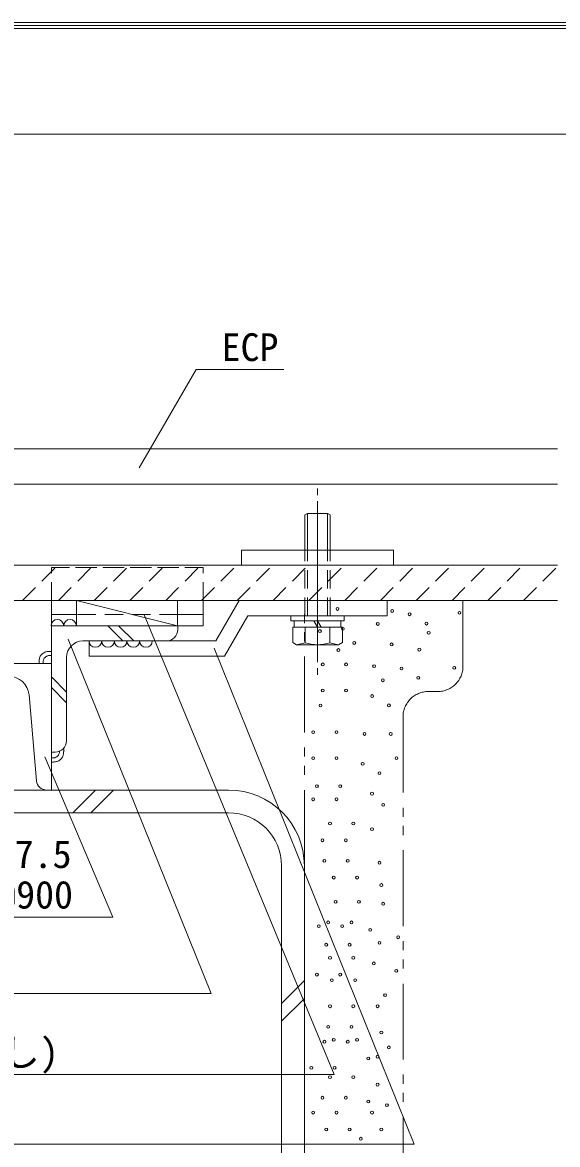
# Model space of a CAD drawing. Units: millimetres at full size, sheet at 1:6; details may follow other scales. Extents: x -1209 to 1209, y -852 to 852.
# Drawn here: x 191.6 to 403.1, y 408.4 to 852.4 of the extents above; entities that cross this region are included whole.
import ezdxf
from ezdxf.enums import TextEntityAlignment as Align

# ---------------------------------------------------------------- set-up
doc = ezdxf.new("R2010")
doc.units = ezdxf.units.MM
doc.header["$LTSCALE"] = 6
doc.linetypes.add('DASHED1', pattern=[1.8, 1.2, -0.6])
doc.linetypes.add('DOUBLE_CHAIN1', pattern=[8.8, 5, -1, 0.6, -0.6, 0.6, -1])
for name, color, linetype, lineweight in [('0-0_WAKU', 7, 'Continuous', 5), ('0-1_AL', 5, 'Continuous', 5), ('0-2_SUNPO', 7, 'Continuous', 5), ('0-3_STEEL', 6, 'Continuous', 5), ('0-4_KANAMONO', 6, 'Continuous', 5), ('0-5_FUKUSIZA', 3, 'Continuous', 5), ('0-6_HIFUKU', 4, 'Continuous', 5), ('0-7_KUTAI', 4, 'Continuous', 5)]:
    doc.layers.add(name, color=color, linetype=linetype, lineweight=lineweight)
doc.styles.add('ＭＳ ゴシック', font='')
doc.styles.get('ＭＳ ゴシック').set_extended_font_data('MS Gothic')

msp = doc.modelspace()

# ---------------------------------------------------------------- linework, layer by layer
at = {"layer": '0-0_WAKU'}
for p, q in [((-1209.414, 852.414), (1209.414, 852.414)), ((-1208.207, 851.207), (1208.207, 851.207)), ((-1207, 850), (1207, 850)), ((-1207, 808.159), (1207, 808.159))]:
    msp.add_line(p, q, dxfattribs=at)
at = {"layer": '0-1_AL'}
for p, q in [((160.501, 683.69), (403.001, 683.69)), ((160.501, 669.692), (403.001, 669.692)), ((160.501, 637.691), (403.001, 637.691)), ((160.501, 623.69), (403.001, 623.69))]:
    msp.add_line(p, q, dxfattribs=at)
at = {"layer": '0-2_SUNPO'}
for p, q in [((237.765, 676.116), (260.289, 715.129)), ((260.289, 715.129), (294.891, 715.129)), ((239.686, 618.014), (314.732, 436.099)), ((209.658, 608.404), (266.12, 468.146)), ((267.373, 604.816), (346.382, 408.497)), ((200.38, 561.777), (227.28, 498.332)), ((227.28, 498.332), (79.339, 498.332)), ((266.12, 468.146), (79.339, 468.146)), ((314.732, 436.099), (78.659, 436.099)), ((346.382, 408.497), (78.659, 408.497))]:
    msp.add_line(p, q, dxfattribs=at)
at = {"layer": '0-3_STEEL', "linetype": 'DASHED1'}
for p, q in [((203.003, 636.692), (263.003, 636.692)), ((253.002, 618.191), (213, 618.191))]:
    msp.add_line(p, q, dxfattribs=at)
at = {"layer": '0-3_STEEL'}
for p, q in [((203.001, 623.69), (203.001, 613.691)), ((213, 618.191), (203.001, 618.191)), ((263.001, 618.191), (253.002, 618.191)), ((203.001, 613.691), (203.001, 563.69)), ((231.312, 607.664), (225.285, 613.691)), ((235.554, 607.664), (229.527, 613.691)), ((253.002, 613.691), (253.002, 612.191)), ((248.502, 607.691), (215.502, 607.691)), ((209.001, 601.19), (209.001, 568.19)), ((209.001, 587.45), (203.001, 593.45)), ((209.001, 583.205), (203.001, 589.205)), ((204.501, 563.69), (203.001, 563.69))]:
    msp.add_line(p, q, dxfattribs=at)
msp.add_lwpolyline([(263.001, 623.69), (263.001, 613.691), (203.001, 613.691)], dxfattribs=at)
for centre, radius, start, end in [((248.502, 612.191), 4.5, 270, 0), ((215.502, 601.19), 6.5, 90, 180), ((204.501, 568.19), 4.5, 270, 0)]:
    msp.add_arc(centre, radius, start, end, dxfattribs=at)
at = {"layer": '0-4_KANAMONO'}
for p, q in [((308.204, 665.393), (308.204, 668.024)), ((308.204, 599.294), (308.204, 663.053)), ((304.202, 658.166), (303.203, 657.587)), ((303.203, 643.664), (303.203, 657.587)), ((304.202, 643.664), (304.202, 658.166)), ((312.203, 658.166), (304.202, 658.166)), ((312.203, 658.166), (313.202, 657.587)), ((312.203, 643.664), (312.203, 658.166)), ((313.202, 643.664), (313.202, 657.587)), ((278.204, 637.664), (278.204, 643.664)), ((278.204, 643.664), (338.204, 643.664)), ((338.204, 637.664), (338.204, 643.664)), ((338.204, 637.664), (278.204, 637.664)), ((277.239, 623.666), (268.002, 607.664)), ((335.704, 623.666), (277.239, 623.666)), ((335.704, 617.666), (335.704, 623.666)), ((280.704, 617.666), (271.467, 601.664)), ((280.704, 617.666), (335.704, 617.666)), ((314.472, 617.666), (293.472, 617.666)), ((297.704, 615.665), (297.704, 617.666)), ((318.704, 615.665), (318.704, 617.666)), ((318.704, 615.665), (297.704, 615.665)), ((298.388, 607.067), (298.388, 613.166)), ((318.017, 613.166), (298.388, 613.166)), ((299.003, 613.166), (299.003, 615.665)), ((303.296, 606.989), (303.296, 613.166)), ((308.204, 613.166), (306.761, 615.665)), ((309.647, 613.166), (308.204, 615.665)), ((313.112, 606.989), (313.112, 613.166)), ((317.402, 613.166), (317.402, 615.665)), ((318.017, 607.067), (318.017, 613.166)), ((218.002, 607.664), (218.002, 601.664)), ((218.002, 607.664), (268.002, 607.664)), ((316.454, 606.164), (299.954, 606.164)), ((313.112, 606.989), (316.454, 606.164)), ((316.454, 606.164), (318.017, 607.067)), ((218.002, 601.664), (271.467, 601.664)), ((308.204, 594.32), (308.204, 596.954))]:
    msp.add_line(p, q, dxfattribs=at)
at = {"layer": '0-4_KANAMONO', "linetype": 'DASHED1'}
for p, q in [((303.203, 617.666), (303.203, 643.664)), ((304.202, 617.666), (304.202, 643.664)), ((312.203, 617.666), (312.203, 643.664)), ((313.202, 617.666), (313.202, 643.664)), ((203.001, 623.69), (203.001, 636.692))]:
    msp.add_line(p, q, dxfattribs=at)
msp.add_lwpolyline([(263.001, 623.69), (263.001, 636.692), (203.001, 636.692)], dxfattribs=at)
at = {"layer": '0-4_KANAMONO'}
msp.add_lwpolyline([(303.296, 606.989), (299.954, 606.164), (298.388, 607.067)], dxfattribs=at)
msp.add_arc((308.204, 621.164), 15, 250.90302, 289.097, dxfattribs=at)
at = {"layer": '0-5_FUKUSIZA', "linetype": 'DASHED1'}
for p, q in [((191.656, 623.69), (205.657, 637.691)), ((205.798, 623.69), (219.8, 637.691)), ((219.94, 623.69), (233.942, 637.691)), ((234.082, 623.69), (248.084, 637.691)), ((248.224, 623.69), (262.226, 637.691)), ((262.367, 623.69), (276.368, 637.691)), ((276.509, 623.69), (290.51, 637.691)), ((290.651, 623.69), (304.652, 637.691)), ((304.793, 623.69), (318.794, 637.691)), ((318.935, 623.69), (332.936, 637.691)), ((333.077, 623.69), (347.078, 637.691)), ((347.219, 623.69), (361.22, 637.691)), ((361.361, 623.69), (375.362, 637.691)), ((375.503, 623.69), (389.505, 637.691)), ((389.645, 623.69), (403.001, 637.045))]:
    msp.add_line(p, q, dxfattribs=at)
at = {"layer": '0-5_FUKUSIZA'}
for p, q in [((212.899, 623.664), (212.899, 613.665)), ((252.898, 613.665), (212.899, 623.664)), ((252.898, 623.664), (212.899, 623.664)), ((252.898, 613.665), (252.898, 623.664)), ((212.899, 613.665), (252.898, 613.665)), ((206.247, 564.052), (206.239, 563.883)), ((206.251, 564.201), (206.247, 564.052)), ((207.871, 563.99), (207.867, 563.766)), ((207.872, 564.178), (207.871, 563.99)), ((207.872, 565.526), (207.872, 564.178)), ((203.427, 561.386), (203.001, 561.386)), ((203.638, 559.764), (203.001, 559.764)), ((203.576, 561.389), (203.427, 561.386)), ((203.746, 561.398), (203.576, 561.389)), ((203.862, 559.769), (203.638, 559.764)), ((203.931, 561.416), (203.746, 561.398)), ((204.115, 559.783), (203.862, 559.769)), ((204.127, 561.445), (203.931, 561.416)), ((204.392, 559.809), (204.115, 559.783)), ((204.331, 561.487), (204.127, 561.445)), ((204.537, 561.547), (204.331, 561.487)), ((204.686, 559.852), (204.392, 559.809)), ((204.742, 561.627), (204.537, 561.547)), ((204.991, 559.917), (204.686, 559.852)), ((204.942, 561.728), (204.742, 561.627)), ((205.135, 561.85), (204.942, 561.728)), ((205.3, 560.007), (204.991, 559.917)), ((205.318, 561.99), (205.135, 561.85)), ((205.608, 560.126), (205.3, 560.007)), ((205.488, 562.146), (205.318, 561.99)), ((205.645, 562.316), (205.488, 562.146)), ((205.908, 560.279), (205.608, 560.126)), ((205.786, 562.498), (205.645, 562.316)), ((205.908, 562.69), (205.786, 562.498)), ((206.009, 562.889), (205.908, 562.69)), ((206.196, 560.462), (205.908, 560.279)), ((206.089, 563.094), (206.009, 562.889)), ((206.149, 563.3), (206.089, 563.094)), ((206.192, 563.503), (206.149, 563.3)), ((206.221, 563.698), (206.192, 563.503)), ((206.47, 560.672), (206.196, 560.462)), ((206.239, 563.883), (206.221, 563.698)), ((206.727, 560.907), (206.47, 560.672)), ((206.962, 561.163), (206.727, 560.907)), ((207.173, 561.436), (206.962, 561.163)), ((207.356, 561.724), (207.173, 561.436)), ((207.509, 562.024), (207.356, 561.724)), ((207.629, 562.331), (207.509, 562.024)), ((207.719, 562.639), (207.629, 562.331)), ((207.784, 562.943), (207.719, 562.639)), ((207.827, 563.237), (207.784, 562.943)), ((207.853, 563.513), (207.827, 563.237)), ((207.867, 563.766), (207.853, 563.513))]:
    msp.add_line(p, q, dxfattribs=at)
for points in [[(198.129, 598.69), (198.129, 599.138), (198.13, 599.326), (198.135, 599.549), (198.149, 599.802), (198.175, 600.079), (198.218, 600.372), (198.283, 600.676), (198.373, 600.985), (198.493, 601.292), (198.645, 601.591), (198.829, 601.879), (199.04, 602.153), (199.275, 602.408), (199.531, 602.643), (199.805, 602.854), (200.094, 603.037), (200.394, 603.189), (200.701, 603.309), (201.011, 603.399), (201.315, 603.463), (201.609, 603.506), (201.886, 603.533), (202.14, 603.546), (202.364, 603.551), (203.001, 603.552)], [(199.75, 598.69), (199.75, 598.989), (199.751, 599.114), (199.754, 599.264), (199.763, 599.433), (199.781, 599.617), (199.809, 599.813), (199.852, 600.016), (199.912, 600.222), (199.992, 600.426), (200.094, 600.625), (200.216, 600.817), (200.356, 600.999), (200.513, 601.17), (200.684, 601.326), (200.867, 601.466), (201.059, 601.587), (201.259, 601.689), (201.464, 601.768), (201.671, 601.828), (201.874, 601.871), (202.071, 601.9), (202.256, 601.917), (202.425, 601.926), (202.575, 601.929), (203.001, 601.93)]]:
    msp.add_lwpolyline(points, dxfattribs=at)
for centre, start, end in [((205.4, 613.666), 359.99701, 179.99701), ((210.4, 613.666), 359.99701, 179.99701), ((220.398, 607.665), 180.00301, 0.00301), ((225.398, 607.666), 180.00301, 0.00301), ((230.398, 607.666), 180.00301, 0.00301), ((235.398, 607.666), 180.00301, 0.00301), ((240.398, 607.666), 180.00301, 0.00301)]:
    msp.add_arc(centre, 2.5, start, end, dxfattribs=at)
at = {"layer": '0-6_HIFUKU', "linetype": 'DOUBLE_CHAIN1'}
for p, q in [((303.003, 518.69), (303.003, 623.691)), ((365.704, 597.666), (365.704, 623.666)), ((355.704, 587.666), (352.001, 587.666)), ((341.999, 577.666), (341.999, 269.691))]:
    msp.add_line(p, q, dxfattribs=at)
at = {"layer": '0-6_HIFUKU'}
for centre in [(316.106, 620.333), (337.728, 619.549), (344.614, 618.228), (364.325, 618.816), (318.234, 612.49), (332.015, 614.395), (351.257, 614.537), (309.16, 611.594), (352.134, 610.878), (316.442, 604.088), (322.716, 606.889), (337.504, 606.329), (348.443, 604.235), (310.254, 598.416), (319.468, 598.416), (330.54, 597.678), (341.377, 596.751), (362.266, 597.045), (334.031, 592.1), (348.02, 593.06), (310.254, 588.083), (319.468, 588.083), (329.802, 585.868), (309.384, 582.129), (336.445, 582.178), (306.5, 571.609), (315.714, 571.609), (326.786, 570.871), (337.12, 570.871), (306.5, 561.275), (315.714, 561.275), (326.048, 559.061), (339.41, 561.275), (332.691, 555.37), (307.976, 550.203), (317.19, 550.203), (329.738, 547.251), (306.5, 545.036), (315.714, 545.036), (334.167, 542.822), (313.143, 535.441), (322.357, 535.441), (329.738, 533.226), (310.19, 528.798), (319.405, 528.798), (310.928, 520.678), (320.143, 520.678), (332.691, 519.94), (314.619, 514.035), (323.833, 514.035), (333.429, 511.083), (315.357, 504.44), (324.571, 504.44), (334.167, 503.702), (308.714, 494.844), (312.405, 496.32), (317.928, 494.844), (321.619, 496.32), (329, 493.368), (332.691, 488.201), (340.072, 490.415), (311.666, 487.463), (320.881, 487.463), (313.143, 482.296), (322.357, 482.296), (330.476, 480.082), (307.976, 475.653), (317.19, 475.653), (339.334, 477.129), (313.881, 473.439), (323.095, 473.439), (334.905, 467.534), (313.143, 463.105), (322.357, 463.105), (331.953, 463.105), (312.405, 454.986), (321.619, 454.986), (333.429, 452.771), (310.928, 449.081), (314.619, 449.819), (320.143, 449.081), (323.833, 449.819), (336.381, 446.866), (328.262, 442.437), (331.953, 443.176), (305.762, 438.747), (313.143, 435.056), (314.976, 438.747), (322.357, 435.056), (331.953, 432.104), (310.19, 426.937), (319.405, 426.937), (328.262, 425.461), (335.643, 423.984), (306.5, 421.032), (315.714, 421.032), (329.738, 421.032), (311.666, 414.389), (320.881, 414.389), (333.429, 414.389), (325.31, 410.698)]:
    msp.add_circle(centre, 0.567, dxfattribs=at)
at = {"layer": '0-6_HIFUKU', "linetype": 'DOUBLE_CHAIN1'}
for centre, start, end in [((355.704, 597.666), 270, 0), ((352.001, 577.666), 90, 180)]:
    msp.add_arc(centre, 10, start, end, dxfattribs=at)
at = {"layer": '0-7_KUTAI', "color": 6}
for p, q in [((203.001, 598.69), (103.001, 598.69)), ((203.001, 598.69), (103.001, 598.69)), ((203.001, 598.69), (203.001, 548.69)), ((203.001, 598.69), (203.001, 548.69)), ((197.15, 552.341), (194.171, 586.387)), ((33.001, 548.69), (273.001, 548.69)), ((201.135, 548.69), (202.403, 548.69)), ((202.403, 548.69), (203.001, 548.69)), ((202.403, 548.69), (203.001, 548.69)), ((211.496, 539.69), (220.496, 548.69)), ((218.567, 539.69), (227.567, 548.69)), ((33.001, 539.69), (273.001, 539.69)), ((294.001, 518.69), (294.001, 278.69)), ((303.001, 518.69), (303.001, 278.69)), ((294.001, 464.256), (303.001, 473.256)), ((294.001, 457.185), (303.001, 466.185))]:
    msp.add_line(p, q, dxfattribs=at)
for centre, radius, start, end in [((186.202, 585.69), 8, 4.99998, 90), ((201.135, 552.69), 4, 184.99998, 269.99998), ((273.001, 518.69), 30, 0, 90), ((273.001, 518.69), 21, 0, 90)]:
    msp.add_arc(centre, radius, start, end, dxfattribs=at)

# ---------------------------------------------------------------- texts
at = {"layer": '0-2_SUNPO', "style": 'ＭＳ ゴシック'}
for s, p in [('ECP', (270.289, 715.129)), ('\u3000-100×50×5×7.5', (76.249, 514.516)), ('Ｌ=100 @900', (129.201, 498.487)), ('L-50×50×6(通し)', (78.659, 436.099))]:
    msp.add_text(s, height=11, dxfattribs=at).set_placement(p, align=Align.BOTTOM_LEFT)

doc.saveas('drawing.dxf')
